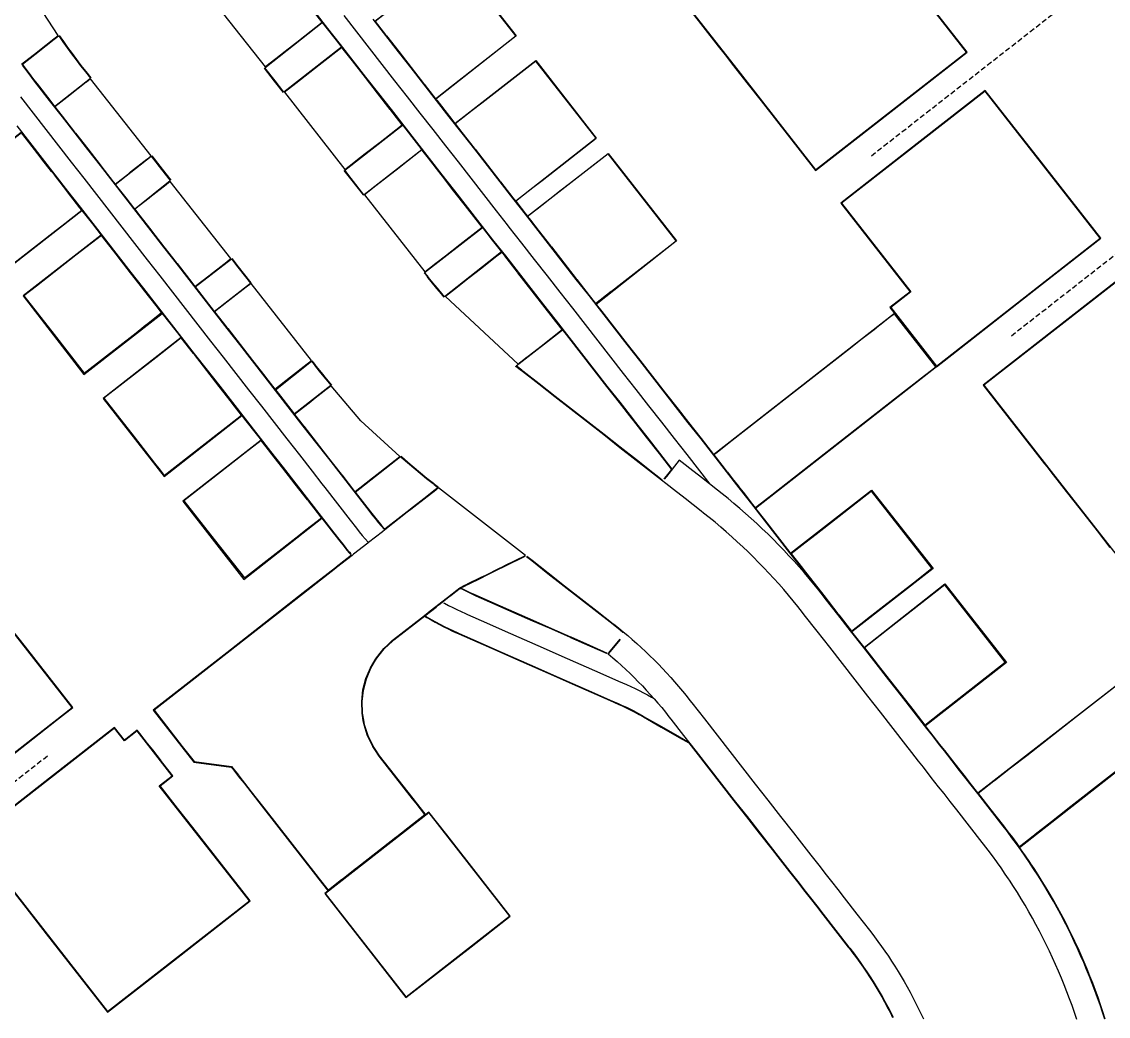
# Model space of a CAD drawing. Header units: metres. Extents: x 337936 to 338461, y 373266 to 374024.
# Drawn here: x 338023.1 to 338075.7, y 373709.6 to 373757.8 of the extents above; entities that cross this region are included whole.
import ezdxf

# ---------------------------------------------------------------- set-up
doc = ezdxf.new("R2010")
doc.units = ezdxf.units.M
doc.linetypes.add('DASHED2', pattern=[0.375, 0.25, -0.125])
for name, color, linetype in [('3D_LINES', 4, 'Continuous'), ('PLOTS EXTERNAL LEVEL', 3, 'Continuous'), ('PLOTS FFL', 1, 'Continuous')]:
    doc.layers.add(name, color=color, linetype=linetype)
doc.layers.add('GARAGES FFL', color=150, linetype='Continuous', lineweight=0)

msp = doc.modelspace()

# ---------------------------------------------------------------- linework, layer by layer
at = {"layer": '3D_LINES', "linetype": 'DASHED2'}
for points in [[(338064.245, 373751.262, 34.05), (338077.834, 373761.879, 33.85)], [(338071.031, 373742.538, 34.2), (338084.639, 373753.17, 33.9)], [(338024.304, 373722.156, 33.908), (338010.831, 373711.629, 33.683), (338010.831, 373711.629, 33.683)]]:
    msp.add_polyline3d(points, dxfattribs=at)
at = {"layer": '3D_LINES', "linetype": 'Continuous'}
for points in [[(338034.696, 373761.469, 33.697), (338034.431, 373761.262, 33.691), (338034.388, 373761.228, 33.69), (338033.594, 373760.608, 33.674), (338032.461, 373759.722, 33.678), (338032.116, 373759.453, 33.683), (338031.915, 373759.296, 33.686), (338034.858, 373755.567, 33.681), (338035.036, 373755.707, 33.682), (338035.377, 373755.973, 33.683), (338035.833, 373756.329, 33.681), (338036.534, 373756.877, 33.679), (338036.561, 373756.898, 33.679), (338037.621, 373757.726, 33.66), (338037.253, 373758.197, 33.662), (338036.621, 373759.005, 33.668), (338036.027, 373759.766, 33.675), (338035.464, 373760.487, 33.683), (338035.387, 373760.586, 33.684), (338035.357, 373760.623, 33.685), (338034.777, 373761.365, 33.695), (338034.696, 373761.469, 33.697)], [(338044.091, 373760.814, 33.847), (338043.412, 373760.283, 33.817), (338043.32, 373760.212, 33.818), (338042.535, 373759.598, 33.785), (338041.474, 373758.77, 33.75), (338040.954, 373758.363, 33.734), (338040.932, 373758.346, 33.733), (338040.19, 373757.767, 33.707), (338040.695, 373757.121, 33.706), (338040.732, 373757.073, 33.706), (338041.332, 373756.305, 33.708), (338041.933, 373755.537, 33.711), (338042.533, 373754.768, 33.715), (338042.57, 373754.721, 33.715), (338043.115, 373754.024, 33.721), (338043.891, 373754.63, 33.741), (338044.399, 373755.027, 33.754), (338047.015, 373757.071, 33.842), (338044.713, 373760.018, 33.838), (338044.676, 373760.066, 33.838), (338044.208, 373760.664, 33.863), (338044.091, 373760.814, 33.847)], [(338038.575, 373756.505, 33.656), (338037.473, 373755.643, 33.664), (338036.339, 373754.758, 33.673), (338035.992, 373754.487, 33.675), (338035.796, 373754.333, 33.676), (338038.723, 373750.592, 33.683), (338038.932, 373750.755, 33.679), (338039.256, 373751.008, 33.673), (338039.712, 373751.365, 33.669), (338040.426, 373751.923, 33.664), (338041.499, 373752.761, 33.671), (338040.95, 373753.464, 33.665), (338040.923, 373753.5, 33.665), (338040.3, 373754.297, 33.66), (338039.715, 373755.045, 33.657), (338039.084, 373755.853, 33.656), (338038.575, 373756.505, 33.656)], [(338050.894, 373752.107, 33.956), (338047.97, 373755.85, 33.952), (338045.361, 373753.812, 33.824), (338044.833, 373753.399, 33.788), (338044.81, 373753.381, 33.787), (338044.069, 373752.802, 33.736), (338044.394, 373752.386, 33.741), (338044.994, 373751.618, 33.752), (338045.031, 373751.571, 33.752), (338045.631, 373750.803, 33.766), (338046.232, 373750.034, 33.78), (338046.268, 373749.987, 33.781), (338046.869, 373749.219, 33.797), (338046.993, 373749.059, 33.801), (338047.684, 373749.599, 33.816), (338047.77, 373749.665, 33.818), (338048.277, 373750.062, 33.828), (338050.894, 373752.107, 33.956)], [(338026.399, 373754.986, 33.692), (338026.196, 373754.828, 33.692), (338026.184, 373754.818, 33.692), (338025.404, 373754.209, 33.703), (338025.385, 373754.194, 33.703), (338024.664, 373753.631, 33.716), (338025.021, 373753.173, 33.716), (338025.62, 373752.404, 33.715), (338025.658, 373752.355, 33.715), (338026.256, 373751.587, 33.715), (338026.855, 373750.819, 33.716), (338026.893, 373750.77, 33.716), (338027.492, 373750.002, 33.718), (338027.584, 373749.884, 33.718), (338028.228, 373750.388, 33.705), (338028.336, 373750.472, 33.703), (338029.125, 373751.088, 33.692), (338029.14, 373751.1, 33.692), (338029.333, 373751.251, 33.688)], [(338023.048, 373752.368, 33.768), (338022.284, 373751.772, 33.812), (338021.812, 373751.402, 33.839), (338019.288, 373749.431, 33.99), (338020.75, 373747.559, 33.993), (338022.213, 373745.688, 33.99), (338022.822, 373746.164, 33.954), (338024.723, 373747.65, 33.839), (338025.209, 373748.029, 33.812), (338025.302, 373748.102, 33.807), (338025.968, 373748.622, 33.77), (338025.875, 373748.741, 33.769), (338025.276, 373749.511, 33.768), (338025.239, 373749.558, 33.768), (338024.64, 373750.327, 33.767), (338024.508, 373750.495, 33.767), (338024.04, 373751.096, 33.767), (338024.004, 373751.143, 33.767), (338023.404, 373751.912, 33.767), (338023.048, 373752.368, 33.768)], [(338042.454, 373751.54, 33.685), (338041.368, 373750.692, 33.713), (338041.351, 373750.679, 33.713), (338040.218, 373749.793, 33.717), (338039.672, 373749.367, 33.71), (338042.601, 373745.627, 33.734), (338043.134, 373746.044, 33.722), (338043.591, 373746.4, 33.72), (338044.297, 373746.953, 33.718), (338045.378, 373747.797, 33.75), (338045.258, 373747.95, 33.746), (338044.679, 373748.692, 33.731), (338044.62, 373748.767, 33.73), (338044.573, 373748.828, 33.728), (338044.01, 373749.548, 33.715), (338043.446, 373750.269, 33.702), (338043.386, 373750.347, 33.701), (338042.767, 373751.14, 33.69), (338042.454, 373751.54, 33.685)], [(338051.833, 373750.905, 33.967), (338051.615, 373751.184, 33.976), (338051.479, 373751.358, 33.976), (338049.61, 373749.898, 33.899), (338049.206, 373749.583, 33.884), (338048.823, 373749.283, 33.868), (338048.418, 373748.967, 33.853), (338048.035, 373748.668, 33.837), (338047.636, 373748.356, 33.822), (338047.578, 373748.311, 33.819), (338047.713, 373748.138, 33.824), (338047.929, 373747.862, 33.83), (338048.092, 373747.653, 33.836), (338048.693, 373746.884, 33.854), (338048.73, 373746.837, 33.855), (338049.93, 373745.3, 33.893), (338049.967, 373745.253, 33.893), (338050.567, 373744.485, 33.912), (338050.872, 373744.095, 33.922), (338051.635, 373744.691, 33.914), (338051.648, 373744.701, 33.914), (338052.156, 373745.098, 33.909), (338054.773, 373747.142, 33.972), (338051.833, 373750.905, 33.967)], [(338030.255, 373750.004, 33.693), (338030.078, 373749.866, 33.697), (338030.063, 373749.854, 33.697), (338029.276, 373749.24, 33.714), (338029.231, 373749.204, 33.714), (338028.537, 373748.662, 33.722), (338028.714, 373748.434, 33.723), (338029.313, 373747.666, 33.727), (338029.351, 373747.617, 33.727), (338029.95, 373746.849, 33.731), (338030.548, 373746.081, 33.736), (338030.586, 373746.032, 33.736), (338031.185, 373745.263, 33.742), (338031.457, 373744.915, 33.745), (338032.198, 373745.494, 33.714), (338032.211, 373745.505, 33.713), (338033, 373746.121, 33.697), (338033.014, 373746.132, 33.697), (338033.2, 373746.277, 33.696)], [(338026.921, 373747.4, 33.774), (338025.686, 373746.435, 33.852), (338023.771, 373744.938, 33.964), (338023.167, 373744.466, 33.999), (338024.629, 373742.595, 34.001), (338026.091, 373740.723, 33.999), (338028.598, 373742.682, 33.853), (338029.078, 373743.057, 33.831), (338029.106, 373743.079, 33.83), (338029.841, 373743.653, 33.797), (338029.568, 373744.003, 33.794), (338028.969, 373744.772, 33.788), (338028.932, 373744.82, 33.788), (338028.333, 373745.589, 33.783), (338027.733, 373746.358, 33.778), (338027.697, 373746.405, 33.778), (338027.097, 373747.174, 33.775), (338026.921, 373747.4, 33.774)], [(338046.332, 373746.576, 33.781), (338046.088, 373746.385, 33.789), (338045.297, 373745.767, 33.817), (338044.743, 373745.334, 33.814), (338044.03, 373744.777, 33.81), (338043.591, 373744.434, 33.792), (338047.119, 373741.163, 33.827), (338047.208, 373741.232, 33.824), (338047.232, 373741.25, 33.823), (338047.497, 373741.457, 33.813), (338047.668, 373741.591, 33.814), (338048.237, 373742.036, 33.818), (338049.257, 373742.833, 33.871), (338048.95, 373743.225, 33.861), (338048.315, 373744.038, 33.842), (338047.113, 373745.576, 33.804), (338047.082, 373745.616, 33.804), (338046.469, 373746.401, 33.785), (338046.332, 373746.576, 33.781)], [(338034.173, 373745.071, 33.728), (338033.941, 373744.889, 33.739), (338033.147, 373744.269, 33.757), (338032.41, 373743.693, 33.757), (338033.006, 373742.927, 33.765), (338033.044, 373742.879, 33.765), (338033.643, 373742.11, 33.774), (338034.242, 373741.342, 33.783), (338034.841, 373740.574, 33.793), (338034.879, 373740.525, 33.793), (338035.33, 373739.946, 33.801), (338036.086, 373740.537, 33.757), (338036.89, 373741.166, 33.739), (338037.106, 373741.334, 33.734)], [(338067.358, 373741.033, 34.199), (338066.964, 373741.537, 34.199), (338066.848, 373741.684, 34.2), (338065.505, 373743.403, 34.2), (338065.357, 373743.594, 34.196), (338065.124, 373743.412, 34.186), (338064.795, 373743.154, 34.186), (338064.648, 373743.04, 34.183), (338064.588, 373742.993, 34.182), (338064.377, 373742.828, 34.181), (338063.8, 373742.378, 34.167), (338063.224, 373741.927, 34.156), (338059.86, 373739.299, 34.086), (338057.496, 373737.452, 34.037), (338056.705, 373736.834, 34.02), (338056.605, 373736.756, 34.078), (338057.107, 373736.115, 34.017), (338057.253, 373735.928, 34.017), (338057.263, 373735.915, 34.09), (338057.497, 373735.615, 34.017), (338057.497, 373735.615, 34.095), (338057.78, 373735.253, 34.102), (338057.851, 373735.162, 34.116), (338058.019, 373734.947, 34.016), (338058.477, 373734.361, 34.113), (338058.606, 373734.195, 34.116), (338058.698, 373734.267, 34.027), (338059.416, 373734.828, 34.042), (338059.497, 373734.891, 34.033), (338063.437, 373737.97, 34.116), (338065.511, 373739.59, 34.159), (338065.801, 373739.817, 34.164), (338066.589, 373740.432, 34.178), (338066.613, 373740.451, 34.178), (338067.358, 373741.033, 34.199)], [(338030.794, 373742.431, 33.808), (338029.561, 373741.467, 33.855), (338027.046, 373739.502, 33.914), (338028.508, 373737.63, 33.917), (338029.498, 373736.363, 33.915), (338029.772, 373736.012, 33.914), (338029.97, 373735.759, 33.914), (338032.473, 373737.715, 33.855), (338032.964, 373738.098, 33.854), (338033.714, 373738.684, 33.852), (338033.261, 373739.265, 33.844), (338033.225, 373739.312, 33.844), (338032.625, 373740.081, 33.834), (338032.026, 373740.85, 33.824), (338031.427, 373741.619, 33.816), (338031.39, 373741.666, 33.816), (338030.794, 373742.431, 33.808)], [(338038.054, 373740.108, 33.801), (338037.797, 373739.907, 33.816), (338037.197, 373739.438, 33.829), (338037.067, 373739.337, 33.831), (338036.283, 373738.724, 33.821), (338036.7, 373738.188, 33.829), (338036.732, 373738.147, 33.829), (338037.334, 373737.375, 33.842), (338037.936, 373736.602, 33.856), (338038.538, 373735.83, 33.87), (338038.569, 373735.791, 33.87), (338039.191, 373734.992, 33.885), (338039.214, 373734.986, 33.885), (338039.751, 373735.406, 33.849), (338039.996, 373735.598, 33.832), (338040.121, 373735.695, 33.829), (338040.927, 373736.325, 33.812), (338041.389, 373736.686, 33.814), (338039.5, 373738.416, 33.668)], [(338034.667, 373737.462, 33.871), (338033.891, 373736.855, 33.897), (338033.436, 373736.5, 33.912), (338030.924, 373734.537, 33.936), (338032.386, 373732.666, 33.938), (338033.849, 373730.794, 33.936), (338036.348, 373732.747, 33.912), (338036.829, 373733.123, 33.921), (338037.587, 373733.715, 33.937), (338037.554, 373733.758, 33.936), (338036.955, 373734.527, 33.921), (338036.918, 373734.574, 33.921), (338036.319, 373735.343, 33.907), (338035.719, 373736.112, 33.893), (338035.12, 373736.881, 33.88), (338035.083, 373736.928, 33.88), (338034.667, 373737.462, 33.871)], [(338041.08, 373727.807, 34.024), (338042.574, 373728.974, 34.035), (338042.856, 373729.195, 34.029), (338043.124, 373729.404, 34.023), (338043.275, 373729.522, 34.019), (338043.427, 373729.641, 34.016), (338043.688, 373729.844, 34.01), (338043.916, 373730.023, 34.005), (338044.091, 373730.159, 34.002), (338044.297, 373730.32, 33.997), (338044.536, 373730.438, 33.987), (338044.651, 373730.495, 33.982), (338044.665, 373730.502, 33.982), (338045.325, 373730.827, 33.954), (338045.547, 373730.937, 33.947), (338046.186, 373731.252, 33.947), (338046.367, 373731.341, 33.942), (338046.469, 373731.391, 33.942), (338047.477, 373731.889, 33.955), (338043.261, 373735.158, 33.904), (338043.05, 373734.993, 33.915), (338042.709, 373734.727, 33.932), (338041.921, 373734.111, 33.943), (338041.749, 373733.977, 33.945), (338040.664, 373733.129, 33.923), (338040.548, 373733.038, 33.927), (338039.868, 373732.507, 33.947), (338039.828, 373732.476, 33.949), (338039.145, 373731.942, 33.969), (338039.079, 373731.89, 33.971), (338038.321, 373731.298, 33.989), (338038.284, 373731.269, 33.99), (338036.72, 373730.048, 34.026), (338033.014, 373727.153, 34.062), (338029.472, 373724.385, 34.097), (338030.842, 373722.632, 34.099), (338031.42, 373721.891, 34.098), (338033.229, 373721.654, 34.087), (338033.292, 373721.573, 34.068), (338033.558, 373721.233, 34.086), (338033.575, 373721.211, 34.086), (338033.853, 373720.856, 34.07), (338034.181, 373720.436, 34.084), (338034.791, 373719.655, 34.081), (338037.316, 373716.423, 34.114), (338037.483, 373716.209, 34.116), (338037.908, 373715.665, 34.119), (338038.498, 373716.126, 34.121), (338038.657, 373716.25, 34.125), (338039.289, 373716.744, 34.125), (338039.331, 373716.777, 34.125), (338041.19, 373718.229, 34.125), (338041.237, 373718.266, 34.125), (338042.002, 373718.864, 34.124), (338042.597, 373719.328, 34.125), (338042.172, 373719.872, 34.122), (338042.005, 373720.086, 34.12), (338040.387, 373722.157, 34.099), (338040.171, 373722.478, 34.096), (338040.07, 373722.628, 34.094), (338039.822, 373723.138, 34.088), (338039.649, 373723.678, 34.08), (338039.612, 373723.891, 34.077), (338039.553, 373724.237, 34.07), (338039.537, 373724.804, 34.059), (338039.6, 373725.367, 34.049), (338039.743, 373725.916, 34.039), (338039.961, 373726.44, 34.03), (338040.189, 373726.825, 34.024), (338040.25, 373726.928, 34.022), (338040.605, 373727.37, 34.022), (338040.822, 373727.574, 34.023), (338041.018, 373727.758, 34.024), (338041.08, 373727.807, 34.024)], [(338067.179, 373731.263, 34.297), (338065.717, 373733.134, 34.3), (338064.255, 373735.006, 34.297), (338061.558, 373732.899, 34.233), (338061.021, 373732.48, 34.208), (338060.354, 373731.958, 34.177), (338060.896, 373731.265, 34.187), (338060.935, 373731.215, 34.187), (338061.933, 373729.937, 34.21), (338062.62, 373729.058, 34.229), (338062.657, 373729.011, 34.229), (338063.278, 373728.215, 34.247), (338063.727, 373728.565, 34.243), (338064.055, 373728.822, 34.24), (338064.562, 373729.218, 34.235), (338066.43, 373730.678, 34.279), (338067.179, 373731.263, 34.297)], [(338067.809, 373730.457, 34.359), (338067.06, 373729.872, 34.36), (338065.2, 373728.419, 34.363), (338064.664, 373728, 34.324), (338063.908, 373727.41, 34.266), (338064.473, 373726.686, 34.282), (338064.51, 373726.639, 34.281), (338066.311, 373724.334, 34.332), (338066.348, 373724.287, 34.331), (338066.832, 373723.666, 34.345), (338067.608, 373724.273, 34.284), (338068.116, 373724.669, 34.244), (338070.733, 373726.714, 34.241), (338067.809, 373730.457, 34.359)]]:
    msp.add_polyline3d(points, close=True, dxfattribs=at)
for points in [[(338023.052, 373755.701, 33.723), (338023.818, 373756.3, 33.727), (338023.842, 373756.318, 33.727), (338024.615, 373756.922, 33.725), (338024.821, 373757.083, 33.722), (338023.856, 373758.567, 33.599), (338022.532, 373760.942, 33.728)], [(338040.173, 373757.789, 33.706), (338044.091, 373760.817, 33.847), (338047.028, 373757.068, 33.842), (338043.134, 373753.999, 33.721)], [(338034.84, 373755.522, 33.678), (338037.627, 373757.718, 33.66)], [(338023.09, 373755.699, 33.723), (338023.833, 373756.28, 33.727), (338023.857, 373756.299, 33.727), (338024.63, 373756.903, 33.725), (338024.696, 373756.954, 33.724), (338024.842, 373757.068, 33.722)], [(338038.564, 373756.518, 33.656), (338035.765, 373754.338, 33.678)], [(338044.057, 373752.818, 33.734), (338047.97, 373755.868, 33.952), (338050.904, 373752.104, 33.956), (338047, 373749.05, 33.801)], [(338024.651, 373753.646, 33.717), (338026.386, 373755.014, 33.694)], [(338038.714, 373750.563, 33.693), (338041.511, 373752.746, 33.671)], [(338023.033, 373752.388, 33.767), (338019.231, 373749.431, 33.99), (338022.213, 373745.658, 33.99), (338025.979, 373748.608, 33.768)], [(338027.595, 373749.87, 33.718), (338029.34, 373751.234, 33.678)], [(338042.448, 373751.547, 33.684), (338039.651, 373749.364, 33.703)], [(338042.445, 373751.551, 33.684), (338042.445, 373751.551, 33.684)], [(338047.566, 373748.326, 33.818), (338051.482, 373751.368, 33.976), (338054.8, 373747.135, 33.972), (338050.902, 373744.056, 33.923)], [(338028.529, 373748.672, 33.722), (338030.259, 373750.057, 33.678)], [(338026.91, 373747.414, 33.772), (338023.132, 373744.466, 33.999), (338026.074, 373740.659, 33.999), (338029.868, 373743.618, 33.796)], [(338042.587, 373745.606, 33.747), (338045.386, 373747.787, 33.751)], [(338046.317, 373746.595, 33.78), (338043.553, 373744.422, 33.769)], [(338031.462, 373744.909, 33.746), (338033.227, 373746.259, 33.693)], [(338032.393, 373743.714, 33.757), (338034.141, 373745.088, 33.702)], [(338056.589, 373736.777, 34.09), (338065.359, 373743.631, 34.218)], [(338047.022, 373741.076, 33.856), (338049.269, 373742.816, 33.872)], [(338030.785, 373742.442, 33.807), (338027.013, 373739.493, 33.914), (338029.958, 373735.714, 33.914), (338033.73, 373738.664, 33.853)], [(338035.356, 373739.912, 33.803), (338037.098, 373741.304, 33.747)], [(338067.393, 373741.028, 34.191), (338058.63, 373734.164, 34.135)], [(338067.39, 373741.032, 34.196), (338067.39, 373741.032, 34.196)], [(338036.26, 373738.752, 33.82), (338038.041, 373740.137, 33.764)], [(338034.659, 373737.472, 33.87), (338030.875, 373734.524, 33.936), (338033.827, 373730.715, 33.936), (338037.608, 373733.689, 33.938)], [(338039.217, 373734.958, 33.887), (338041.417, 373736.683, 33.831)], [(338043.244, 373735.177, 33.904), (338043.035, 373735.013, 33.915), (338042.694, 373734.747, 33.932), (338041.906, 373734.131, 33.943), (338041.733, 373733.996, 33.945), (338040.661, 373733.159, 33.924)], [(338060.329, 373731.99, 34.173), (338064.255, 373735.043, 34.297), (338067.232, 373731.249, 34.297), (338063.298, 373728.19, 34.247)], [(338039.04, 373731.892, 33.972), (338038.306, 373731.318, 33.989), (338038.268, 373731.289, 33.99), (338036.705, 373730.068, 34.026), (338032.999, 373727.172, 34.062), (338029.437, 373724.389, 34.097), (338030.822, 373722.616, 34.099), (338031.407, 373721.868, 34.098), (338033.216, 373721.631, 34.087), (338033.273, 373721.558, 34.068), (338033.538, 373721.218, 34.086), (338033.556, 373721.196, 34.086), (338033.833, 373720.841, 34.07), (338034.161, 373720.421, 34.084), (338034.771, 373719.64, 34.081), (338037.297, 373716.407, 34.114), (338037.464, 373716.194, 34.116), (338037.876, 373715.666, 34.119)], [(338041.096, 373727.788, 34.024), (338042.59, 373728.955, 34.035), (338042.871, 373729.175, 34.029), (338043.139, 373729.384, 34.023), (338043.29, 373729.502, 34.019), (338043.443, 373729.621, 34.016), (338043.703, 373729.825, 34.01), (338043.931, 373730.003, 34.005), (338044.106, 373730.14, 34.002), (338044.31, 373730.299, 33.997), (338044.547, 373730.416, 33.987), (338044.662, 373730.473, 33.982), (338044.676, 373730.479, 33.982), (338045.336, 373730.805, 33.954), (338045.558, 373730.914, 33.947), (338046.197, 373731.23, 33.947), (338046.378, 373731.319, 33.942), (338046.48, 373731.369, 33.942), (338047.459, 373731.852, 33.955)], [(338063.895, 373727.426, 34.264), (338067.809, 373730.515, 34.359), (338070.791, 373726.698, 34.241), (338066.858, 373723.634, 34.347)], [(338042.608, 373719.355, 34.125), (338042.192, 373719.888, 34.122), (338042.025, 373720.101, 34.12), (338040.407, 373722.172, 34.099), (338040.192, 373722.492, 34.096), (338040.092, 373722.64, 34.094), (338039.846, 373723.147, 34.088), (338039.673, 373723.684, 34.08), (338039.637, 373723.895, 34.077), (338039.578, 373724.239, 34.07), (338039.562, 373724.803, 34.059), (338039.625, 373725.363, 34.049), (338039.766, 373725.908, 34.039), (338039.983, 373726.429, 34.03), (338040.21, 373726.812, 34.024), (338040.27, 373726.913, 34.022), (338040.623, 373727.353, 34.022), (338040.839, 373727.556, 34.023), (338041.035, 373727.739, 34.024), (338041.096, 373727.788, 34.024), (338041.096, 373727.788, 34.024)], [(338069.395, 373720.386, 34.418), (338078.054, 373727.104, 34.391), (338080.068, 373724.528, 34.312), (338071.417, 373717.753, 34.469)], [(338078.054, 373727.089, 34.391), (338074.133, 373724.027, 34.435), (338071.769, 373722.18, 34.461), (338070.989, 373721.57, 34.447), (338070.201, 373720.954, 34.433), (338070.181, 373720.939, 34.433), (338069.425, 373720.348, 34.42), (338070.039, 373719.563, 34.436), (338070.644, 373718.787, 34.452), (338070.861, 373718.497, 34.457), (338071.077, 373718.209, 34.461), (338071.293, 373717.919, 34.466), (338071.405, 373717.77, 34.468), (338072.088, 373718.304, 34.442), (338072.159, 373718.36, 34.439), (338072.18, 373718.376, 34.439), (338072.968, 373718.992, 34.409), (338073.744, 373719.598, 34.38), (338073.77, 373719.619, 34.38), (338077.71, 373722.697, 34.336)]]:
    msp.add_polyline3d(points, dxfattribs=at)
at = {"layer": '3D_LINES'}
for points in [[(338037.266, 373758.221, 33.662), (338037.881, 373757.433, 33.658), (338038.497, 373756.645, 33.656), (338039.113, 373755.857, 33.656), (338039.728, 373755.069, 33.657), (338040.344, 373754.281, 33.66), (338040.96, 373753.493, 33.665), (338041.575, 373752.705, 33.671), (338042.191, 373751.917, 33.679), (338042.807, 373751.129, 33.689), (338043.422, 373750.341, 33.701), (338044.038, 373749.553, 33.715), (338044.654, 373748.765, 33.73), (338045.269, 373747.977, 33.747), (338045.885, 373747.189, 33.765), (338046.501, 373746.401, 33.785), (338047.116, 373745.613, 33.804), (338047.732, 373744.825, 33.823), (338048.348, 373744.037, 33.843), (338048.963, 373743.249, 33.862), (338049.579, 373742.461, 33.881), (338050.195, 373741.673, 33.9), (338050.81, 373740.885, 33.92), (338051.426, 373740.097, 33.939), (338052.042, 373739.309, 33.958), (338052.657, 373738.521, 33.978), (338052.737, 373738.418, 33.98), (338053.353, 373737.63, 34.003), (338053.969, 373736.842, 34.026), (338054.576, 373736.065, 34.048), (338054.576, 373736.052, 34.049)], [(338038.669, 373758.048, 33.683), (338039.285, 373757.26, 33.681), (338039.901, 373756.472, 33.681), (338040.516, 373755.684, 33.682), (338041.132, 373754.896, 33.685), (338041.748, 373754.108, 33.69), (338042.363, 373753.32, 33.696), (338042.979, 373752.532, 33.704), (338043.595, 373751.744, 33.714), (338044.21, 373750.956, 33.726), (338044.826, 373750.168, 33.74), (338045.442, 373749.38, 33.755), (338046.057, 373748.592, 33.772), (338046.585, 373747.917, 33.788), (338046.673, 373747.804, 33.79), (338047.289, 373747.016, 33.81), (338047.904, 373746.228, 33.829), (338048.52, 373745.44, 33.848), (338049.136, 373744.652, 33.868), (338049.751, 373743.864, 33.887), (338050.367, 373743.076, 33.906), (338050.983, 373742.288, 33.925), (338051.598, 373741.5, 33.945), (338052.214, 373740.712, 33.964), (338052.83, 373739.924, 33.983), (338053.445, 373739.136, 34.003), (338054.061, 373738.348, 34.022), (338054.677, 373737.56, 34.041), (338055.292, 373736.772, 34.06), (338055.908, 373735.984, 34.08), (338056.41, 373735.341, 34.095)], [(338037.627, 373757.718, 33.66), (338037.862, 373757.417, 33.658), (338038.477, 373756.629, 33.656), (338038.564, 373756.518, 33.656)], [(338040.073, 373757.876, 33.706), (338040.689, 373757.088, 33.706), (338041.304, 373756.3, 33.707), (338041.92, 373755.512, 33.71), (338042.536, 373754.724, 33.715), (338043.151, 373753.936, 33.721), (338043.767, 373753.148, 33.729), (338044.383, 373752.36, 33.739), (338044.998, 373751.572, 33.751), (338045.614, 373750.784, 33.765), (338046.23, 373749.996, 33.78), (338046.845, 373749.208, 33.797), (338047.461, 373748.42, 33.815), (338048.077, 373747.632, 33.835), (338048.692, 373746.844, 33.854), (338049.308, 373746.056, 33.873), (338049.924, 373745.268, 33.893), (338050.539, 373744.48, 33.912), (338051.155, 373743.692, 33.931), (338051.771, 373742.904, 33.95), (338052.386, 373742.116, 33.97), (338053.002, 373741.328, 33.989), (338053.618, 373740.54, 34.008), (338054.233, 373739.752, 34.028), (338054.849, 373738.964, 34.047), (338055.351, 373738.321, 34.063), (338055.967, 373737.533, 34.076), (338056.583, 373736.745, 34.09), (338057.198, 373735.957, 34.104), (338057.814, 373735.169, 34.118), (338058.43, 373734.381, 34.131), (338059.045, 373733.593, 34.145), (338059.661, 373732.805, 34.159), (338060.277, 373732.017, 34.173), (338060.892, 373731.229, 34.186), (338061.508, 373730.441, 34.2), (338061.917, 373729.918, 34.209)], [(338024.851, 373757.07, 33.71), (338025.056, 373756.775, 33.707), (338025.264, 373756.483, 33.705), (338025.476, 373756.193, 33.703), (338025.692, 373755.906, 33.7), (338025.91, 373755.624, 33.698), (338026.146, 373755.322, 33.696), (338026.386, 373755.014, 33.694)], [(338024.876, 373757.079, 33.71), (338025.077, 373756.79, 33.707), (338025.285, 373756.498, 33.705), (338025.496, 373756.208, 33.703), (338025.712, 373755.922, 33.7), (338025.93, 373755.639, 33.698), (338026.166, 373755.337, 33.696), (338026.404, 373755.032, 33.694)], [(338023.085, 373755.655, 33.723), (338023.19, 373755.508, 33.722), (338023.399, 373755.224, 33.721), (338023.611, 373754.943, 33.72), (338023.781, 373754.722, 33.719), (338024.396, 373753.933, 33.717), (338025.011, 373753.145, 33.716), (338025.625, 373752.356, 33.715), (338026.24, 373751.567, 33.716), (338026.855, 373750.779, 33.716), (338027.47, 373749.99, 33.718), (338028.084, 373749.201, 33.72), (338028.699, 373748.412, 33.723), (338029.314, 373747.624, 33.727), (338029.929, 373746.835, 33.732), (338030.543, 373746.046, 33.737), (338031.158, 373745.258, 33.743), (338031.773, 373744.469, 33.749), (338032.388, 373743.68, 33.757), (338033.002, 373742.891, 33.765), (338033.617, 373742.103, 33.774), (338034.232, 373741.314, 33.784), (338034.847, 373740.525, 33.794), (338035.461, 373739.737, 33.805), (338036.076, 373738.948, 33.817), (338036.691, 373738.159, 33.829), (338037.306, 373737.37, 33.843), (338037.921, 373736.582, 33.857), (338038.535, 373735.793, 33.871), (338039.15, 373735.004, 33.886), (338039.765, 373734.216, 33.901), (338040.068, 373733.827, 33.909), (338040.203, 373733.657, 33.912), (338040.34, 373733.49, 33.916), (338040.481, 373733.324, 33.919), (338040.624, 373733.161, 33.923)], [(338023.097, 373755.681, 33.723), (338023.211, 373755.523, 33.722), (338023.419, 373755.239, 33.721), (338023.631, 373754.958, 33.72), (338023.801, 373754.737, 33.719), (338024.416, 373753.949, 33.717), (338024.651, 373753.646, 33.717)], [(338035.748, 373754.319, 33.678), (338035.316, 373754.872, 33.678), (338034.82, 373755.506, 33.678)], [(338035.765, 373754.338, 33.678), (338035.336, 373754.887, 33.678), (338034.84, 373755.522, 33.678)], [(338022.992, 373754.107, 33.744), (338023.607, 373753.319, 33.742), (338024.222, 373752.53, 33.741), (338024.837, 373751.741, 33.74), (338025.451, 373750.953, 33.741), (338026.066, 373750.164, 33.741), (338026.681, 373749.375, 33.743), (338027.296, 373748.586, 33.745), (338027.91, 373747.798, 33.748), (338028.525, 373747.009, 33.752), (338029.14, 373746.22, 33.757), (338029.755, 373745.432, 33.762), (338030.369, 373744.643, 33.768), (338030.984, 373743.854, 33.774), (338031.599, 373743.065, 33.782), (338032.214, 373742.277, 33.79), (338032.829, 373741.488, 33.799), (338033.443, 373740.699, 33.809), (338034.058, 373739.911, 33.819), (338034.673, 373739.122, 33.83), (338035.288, 373738.333, 33.842), (338035.902, 373737.544, 33.854), (338036.517, 373736.756, 33.868), (338037.132, 373735.967, 33.882), (338037.612, 373735.35, 33.893), (338037.747, 373735.178, 33.896), (338038.361, 373734.39, 33.911), (338038.976, 373733.601, 33.926), (338039.28, 373733.211, 33.934), (338039.42, 373733.034, 33.937), (338039.564, 373732.86, 33.94), (338039.71, 373732.687, 33.944), (338039.847, 373732.531, 33.947)], [(338043.134, 373753.999, 33.721), (338043.171, 373753.951, 33.721), (338043.787, 373753.163, 33.729), (338044.057, 373752.818, 33.734)], [(338022.818, 373752.704, 33.767), (338023.433, 373751.915, 33.766), (338024.048, 373751.126, 33.765), (338024.663, 373750.338, 33.766), (338025.277, 373749.549, 33.766), (338025.892, 373748.76, 33.768), (338026.507, 373747.972, 33.77), (338027.122, 373747.183, 33.773), (338027.736, 373746.394, 33.777), (338028.351, 373745.606, 33.782), (338028.966, 373744.817, 33.787), (338029.581, 373744.028, 33.793), (338030.196, 373743.239, 33.799), (338030.81, 373742.451, 33.807), (338031.425, 373741.662, 33.815), (338032.04, 373740.873, 33.824), (338032.655, 373740.085, 33.834), (338033.269, 373739.296, 33.844), (338033.884, 373738.507, 33.855), (338034.499, 373737.718, 33.867), (338035.114, 373736.93, 33.879), (338035.728, 373736.141, 33.893), (338036.343, 373735.352, 33.907), (338036.958, 373734.564, 33.921), (338037.573, 373733.775, 33.936), (338038.187, 373732.986, 33.951), (338038.492, 373732.596, 33.959), (338038.638, 373732.412, 33.962), (338038.787, 373732.23, 33.965), (338038.938, 373732.051, 33.968), (338039.016, 373731.962, 33.97)], [(338041.511, 373752.746, 33.671), (338041.556, 373752.689, 33.671), (338042.171, 373751.901, 33.679), (338042.448, 373751.547, 33.684)], [(338029.34, 373751.234, 33.678), (338029.84, 373750.594, 33.678), (338030.259, 373750.057, 33.678)], [(338029.36, 373751.249, 33.678), (338029.86, 373750.609, 33.678), (338030.281, 373750.07, 33.678)], [(338039.633, 373749.346, 33.703), (338039.625, 373749.356, 33.702), (338039.01, 373750.144, 33.696), (338038.694, 373750.548, 33.693)], [(338039.651, 373749.364, 33.703), (338039.645, 373749.371, 33.702), (338039.029, 373750.159, 33.696), (338038.714, 373750.563, 33.693)], [(338027.595, 373749.87, 33.718), (338028.104, 373749.217, 33.72), (338028.529, 373748.672, 33.722)], [(338047, 373749.05, 33.801), (338047.481, 373748.435, 33.815), (338047.566, 373748.326, 33.818)], [(338025.979, 373748.608, 33.768), (338026.487, 373747.956, 33.77), (338026.91, 373747.414, 33.772)], [(338045.386, 373747.787, 33.751), (338045.865, 373747.173, 33.765), (338046.317, 373746.595, 33.78)], [(338033.227, 373746.259, 33.693), (338033.534, 373745.866, 33.696), (338034.141, 373745.088, 33.702)], [(338033.246, 373746.274, 33.693), (338033.554, 373745.881, 33.696), (338034.163, 373745.101, 33.702)], [(338043.535, 373744.405, 33.769), (338043.401, 373744.56, 33.766), (338043.185, 373744.818, 33.761), (338042.972, 373745.078, 33.756), (338042.762, 373745.342, 33.751), (338042.703, 373745.416, 33.75), (338042.567, 373745.59, 33.747)], [(338043.553, 373744.422, 33.769), (338043.42, 373744.576, 33.766), (338043.204, 373744.834, 33.761), (338042.992, 373745.094, 33.756), (338042.781, 373745.358, 33.751), (338042.723, 373745.432, 33.75), (338042.587, 373745.606, 33.747)], [(338031.462, 373744.909, 33.746), (338031.793, 373744.484, 33.749), (338032.393, 373743.714, 33.757)], [(338050.902, 373744.056, 33.923), (338051.175, 373743.707, 33.931), (338051.79, 373742.919, 33.95), (338052.406, 373742.131, 33.97), (338053.022, 373741.343, 33.989), (338053.637, 373740.555, 34.008), (338054.253, 373739.767, 34.028), (338054.869, 373738.979, 34.047), (338055.371, 373738.336, 34.063), (338055.987, 373737.548, 34.076), (338056.589, 373736.777, 34.09)], [(338029.868, 373743.618, 33.796), (338030.176, 373743.224, 33.799), (338030.785, 373742.442, 33.807)], [(338049.269, 373742.816, 33.872), (338049.559, 373742.445, 33.881), (338050.175, 373741.657, 33.9), (338050.791, 373740.869, 33.92), (338051.406, 373740.081, 33.939), (338052.022, 373739.293, 33.958), (338052.638, 373738.505, 33.978), (338052.718, 373738.403, 33.98), (338053.333, 373737.615, 34.003), (338053.949, 373736.827, 34.026), (338054.551, 373736.056, 34.048), (338054.551, 373736.052, 34.049)], [(338037.098, 373741.304, 33.747), (338037.228, 373741.137, 33.75), (338037.297, 373741.049, 33.751), (338037.547, 373740.735, 33.756), (338037.803, 373740.422, 33.76), (338038.041, 373740.137, 33.764)], [(338037.118, 373741.319, 33.747), (338037.248, 373741.153, 33.75), (338037.317, 373741.065, 33.751), (338037.567, 373740.751, 33.756), (338037.822, 373740.438, 33.76), (338038.066, 373740.146, 33.765)], [(338074.206, 373709.388, 34.501), (338074.091, 373709.727, 34.499), (338073.972, 373710.066, 34.496), (338073.849, 373710.403, 34.494), (338073.721, 373710.738, 34.491), (338073.59, 373711.072, 34.488), (338073.454, 373711.403, 34.486), (338073.314, 373711.734, 34.483), (338073.17, 373712.062, 34.48), (338073.021, 373712.389, 34.477), (338072.869, 373712.713, 34.473), (338072.712, 373713.036, 34.47), (338072.552, 373713.357, 34.467), (338072.387, 373713.676, 34.463), (338072.219, 373713.992, 34.46), (338072.046, 373714.307, 34.456), (338071.869, 373714.619, 34.452), (338071.689, 373714.929, 34.448), (338071.505, 373715.236, 34.444), (338071.317, 373715.542, 34.44), (338071.125, 373715.845, 34.436), (338070.93, 373716.144, 34.432), (338070.882, 373716.215, 34.431), (338070.729, 373716.444, 34.398), (338070.526, 373716.738, 34.355), (338070.352, 373716.985, 34.319), (338070.318, 373717.033, 34.318), (338070.108, 373717.322, 34.314), (338069.894, 373717.609, 34.309), (338069.677, 373717.893, 34.304), (338069.61, 373717.978, 34.302), (338068.994, 373718.767, 34.286), (338068.378, 373719.555, 34.269), (338068.065, 373719.956, 34.26), (338067.763, 373720.343, 34.252), (338067.502, 373720.677, 34.244), (338067.147, 373721.131, 34.234), (338066.763, 373721.622, 34.224), (338066.531, 373721.919, 34.217), (338066.201, 373722.343, 34.208), (338065.916, 373722.707, 34.2), (338065.3, 373723.495, 34.183), (338064.685, 373724.283, 34.165), (338064.069, 373725.071, 34.148), (338063.453, 373725.859, 34.131), (338062.838, 373726.647, 34.114), (338062.222, 373727.435, 34.096), (338061.606, 373728.223, 34.079), (338060.991, 373729.011, 34.062), (338060.9, 373729.127, 34.059), (338060.679, 373729.406, 34.054), (338060.453, 373729.685, 34.048), (338060.223, 373729.96, 34.043), (338059.99, 373730.233, 34.037), (338059.754, 373730.502, 34.032), (338059.514, 373730.769, 34.027), (338059.271, 373731.033, 34.021), (338059.024, 373731.293, 34.016), (338058.774, 373731.551, 34.01), (338058.521, 373731.805, 34.005), (338058.265, 373732.056, 33.999), (338058.006, 373732.304, 33.994), (338057.743, 373732.548, 33.988), (338057.478, 373732.789, 33.983), (338057.209, 373733.027, 33.978), (338056.938, 373733.262, 33.972), (338056.664, 373733.493, 33.967), (338056.386, 373733.72, 33.961), (338056.107, 373733.943, 33.956), (338055.997, 373734.03, 33.954), (338055.208, 373734.646, 33.936), (338054.647, 373735.084, 33.924), (338054.42, 373735.262, 33.951), (338053.927, 373735.647, 34.008), (338053.632, 373735.877, 34.002), (338052.844, 373736.493, 33.985), (338052.056, 373737.109, 33.967), (338051.268, 373737.724, 33.95), (338050.48, 373738.34, 33.933), (338049.692, 373738.956, 33.915), (338048.904, 373739.571, 33.898), (338048.116, 373740.187, 33.881), (338047.328, 373740.803, 33.864), (338047.279, 373740.841, 33.863), (338047.014, 373741.051, 33.856), (338047.006, 373741.057, 33.856)], [(338054.108, 373735.537, 33.989), (338053.942, 373735.667, 34.008), (338053.648, 373735.897, 34.002), (338052.86, 373736.513, 33.985), (338052.072, 373737.128, 33.967), (338051.284, 373737.744, 33.95), (338050.496, 373738.36, 33.933), (338049.707, 373738.975, 33.915), (338048.919, 373739.591, 33.898), (338048.131, 373740.207, 33.881), (338047.343, 373740.822, 33.864), (338047.295, 373740.86, 33.863), (338047.03, 373741.07, 33.856), (338047.022, 373741.076, 33.856)], [(338035.356, 373739.912, 33.803), (338035.481, 373739.752, 33.805), (338036.096, 373738.963, 33.817), (338036.26, 373738.752, 33.82)], [(338033.73, 373738.664, 33.853), (338033.864, 373738.492, 33.855), (338034.479, 373737.703, 33.867), (338034.659, 373737.472, 33.87)], [(338041.417, 373736.683, 33.831), (338041.448, 373736.656, 33.831), (338041.752, 373736.39, 33.838), (338042.059, 373736.129, 33.844), (338042.369, 373735.871, 33.85), (338042.683, 373735.616, 33.856), (338042.998, 373735.367, 33.863), (338043.05, 373735.327, 33.864), (338043.216, 373735.196, 33.867)], [(338041.433, 373736.702, 33.831), (338041.464, 373736.674, 33.831), (338041.768, 373736.409, 33.838), (338042.075, 373736.148, 33.844), (338042.385, 373735.89, 33.85), (338042.698, 373735.636, 33.856), (338043.013, 373735.387, 33.863), (338043.065, 373735.346, 33.864), (338043.239, 373735.21, 33.867)], [(338075.553, 373709.406, 34.553), (338075.44, 373709.756, 34.551), (338075.323, 373710.104, 34.549), (338075.202, 373710.452, 34.547), (338075.076, 373710.797, 34.544), (338074.946, 373711.141, 34.542), (338074.812, 373711.484, 34.539), (338074.674, 373711.824, 34.536), (338074.531, 373712.163, 34.533), (338074.384, 373712.5, 34.531), (338074.233, 373712.836, 34.528), (338074.078, 373713.169, 34.524), (338073.919, 373713.501, 34.521), (338073.756, 373713.83, 34.518), (338073.588, 373714.158, 34.514), (338073.417, 373714.483, 34.511), (338073.242, 373714.806, 34.507), (338073.062, 373715.127, 34.504), (338072.879, 373715.446, 34.5), (338072.692, 373715.763, 34.496), (338072.5, 373716.077, 34.492), (338072.305, 373716.388, 34.488), (338072.107, 373716.698, 34.484), (338071.955, 373716.928, 34.481), (338071.955, 373716.928, 34.481), (338071.904, 373717.005, 34.48), (338071.697, 373717.309, 34.475), (338071.487, 373717.611, 34.471), (338071.399, 373717.734, 34.469), (338071.399, 373717.734, 34.469), (338071.273, 373717.91, 34.466), (338071.056, 373718.206, 34.462), (338070.835, 373718.5, 34.457), (338070.625, 373718.772, 34.452), (338070.009, 373719.56, 34.436), (338069.393, 373720.348, 34.419), (338069.08, 373720.749, 34.41), (338069.08, 373720.749, 34.41), (338068.778, 373721.136, 34.402), (338068.517, 373721.47, 34.394), (338068.517, 373721.47, 34.394), (338068.162, 373721.924, 34.384), (338067.778, 373722.415, 34.374), (338067.778, 373722.415, 34.374), (338067.546, 373722.712, 34.367), (338067.215, 373723.136, 34.358), (338067.215, 373723.136, 34.358), (338066.931, 373723.5, 34.35), (338066.315, 373724.288, 34.333), (338065.699, 373725.076, 34.315), (338065.084, 373725.864, 34.298), (338064.468, 373726.652, 34.281), (338063.852, 373727.44, 34.264), (338063.237, 373728.228, 34.246), (338062.621, 373729.016, 34.229), (338062.005, 373729.804, 34.212), (338061.917, 373729.918, 34.209), (338061.688, 373730.206, 34.204), (338061.457, 373730.492, 34.199), (338061.221, 373730.774, 34.193), (338060.983, 373731.054, 34.188), (338060.74, 373731.331, 34.183), (338060.495, 373731.605, 34.177), (338060.246, 373731.875, 34.172), (338059.994, 373732.143, 34.166), (338059.738, 373732.407, 34.161), (338059.479, 373732.669, 34.156), (338059.217, 373732.927, 34.15), (338058.952, 373733.181, 34.145), (338058.684, 373733.433, 34.14), (338058.412, 373733.681, 34.134), (338058.138, 373733.926, 34.129), (338057.861, 373734.167, 34.124), (338057.58, 373734.405, 34.118), (338057.297, 373734.64, 34.113), (338057.011, 373734.87, 34.108), (338056.789, 373735.045, 34.104), (338056.001, 373735.661, 34.086), (338055.44, 373736.099, 34.074), (338055.213, 373736.277, 34.069), (338054.926, 373736.501, 34.063), (338054.311, 373735.713, 34.038), (338054.205, 373735.577, 34.034)], [(338054.549, 373736.059, 34.048), (338054.291, 373735.728, 34.038), (338054.185, 373735.592, 34.034)], [(338039.217, 373734.958, 33.887), (338039.785, 373734.231, 33.901), (338040.087, 373733.843, 33.909), (338040.222, 373733.673, 33.912), (338040.36, 373733.506, 33.916), (338040.5, 373733.341, 33.919), (338040.641, 373733.18, 33.923)], [(338058.63, 373734.164, 34.135), (338059.065, 373733.608, 34.145), (338059.681, 373732.82, 34.159), (338060.296, 373732.032, 34.173), (338060.329, 373731.99, 34.173)], [(338037.608, 373733.689, 33.938), (338038.168, 373732.971, 33.951), (338038.472, 373732.58, 33.959), (338038.618, 373732.396, 33.962), (338038.767, 373732.214, 33.965), (338038.92, 373732.034, 33.968), (338039.004, 373731.938, 33.97)], [(338047.519, 373731.835, 33.962), (338047.778, 373731.633, 33.967), (338048.566, 373731.017, 33.985), (338049.354, 373730.401, 34.002), (338050.142, 373729.786, 34.019), (338050.93, 373729.17, 34.036), (338051.718, 373728.554, 34.054), (338051.74, 373728.537, 34.054), (338051.969, 373728.355, 34.06), (338052.194, 373728.171, 34.066), (338052.208, 373728.159, 34.066)], [(338047.535, 373731.855, 33.962), (338047.793, 373731.652, 33.967), (338048.581, 373731.037, 33.985), (338049.369, 373730.421, 34.002), (338050.157, 373729.805, 34.019), (338050.945, 373729.19, 34.036), (338051.733, 373728.574, 34.054), (338051.756, 373728.557, 34.054), (338051.985, 373728.375, 34.06), (338052.21, 373728.191, 34.066), (338052.433, 373728.004, 34.072), (338052.653, 373727.814, 34.078), (338052.87, 373727.621, 34.083), (338053.085, 373727.425, 34.089), (338053.297, 373727.227, 34.095), (338053.507, 373727.025, 34.101), (338053.714, 373726.821, 34.107), (338053.918, 373726.614, 34.113), (338054.119, 373726.404, 34.118), (338054.317, 373726.191, 34.124), (338054.513, 373725.976, 34.13), (338054.705, 373725.759, 34.136), (338054.895, 373725.538, 34.142), (338055.081, 373725.315, 34.148), (338055.265, 373725.09, 34.153), (338055.447, 373724.86, 34.159), (338055.534, 373724.748, 34.162), (338056.15, 373723.96, 34.179), (338056.766, 373723.172, 34.196), (338057.381, 373722.384, 34.214), (338057.997, 373721.596, 34.231), (338058.613, 373720.808, 34.248), (338059.228, 373720.02, 34.265), (338059.844, 373719.232, 34.283), (338060.46, 373718.444, 34.3), (338060.744, 373718.08, 34.308), (338061.075, 373717.656, 34.247), (338061.307, 373717.359, 34.205), (338061.691, 373716.868, 34.215), (338062.046, 373716.414, 34.225), (338062.307, 373716.08, 34.288), (338062.609, 373715.694, 34.36), (338062.922, 373715.292, 34.369), (338063.538, 373714.504, 34.386), (338064.153, 373713.717, 34.402), (338064.211, 373713.642, 34.404), (338064.389, 373713.409, 34.409), (338064.562, 373713.176, 34.414), (338064.732, 373712.94, 34.419), (338064.899, 373712.702, 34.424), (338065.063, 373712.462, 34.429), (338065.223, 373712.22, 34.434), (338065.38, 373711.975, 34.438), (338065.534, 373711.728, 34.443), (338065.684, 373711.48, 34.447), (338065.832, 373711.229, 34.451), (338065.975, 373710.976, 34.455), (338066.116, 373710.722, 34.459), (338066.252, 373710.465, 34.463), (338066.386, 373710.207, 34.467), (338066.516, 373709.947, 34.471), (338066.642, 373709.685, 34.474), (338066.765, 373709.421, 34.477)], [(338044.332, 373730.288, 33.998), (338044.383, 373730.261, 33.999), (338044.577, 373730.164, 34.003), (338044.772, 373730.07, 34.006), (338044.969, 373729.979, 34.01), (338045.07, 373729.934, 34.012), (338045.985, 373729.531, 34.027), (338046.9, 373729.128, 34.042), (338047.815, 373728.724, 34.056), (338048.73, 373728.321, 34.071), (338049.645, 373727.918, 34.086), (338049.658, 373727.912, 34.087), (338050.573, 373727.509, 34.098), (338051.431, 373727.131, 34.108)], [(338044.34, 373730.312, 33.998), (338044.394, 373730.283, 33.999), (338044.588, 373730.186, 34.003), (338044.783, 373730.092, 34.006), (338044.98, 373730.002, 34.01), (338045.08, 373729.957, 34.012), (338045.995, 373729.554, 34.027), (338046.91, 373729.15, 34.042), (338047.825, 373728.747, 34.056), (338048.74, 373728.344, 34.071), (338049.655, 373727.941, 34.086), (338049.668, 373727.935, 34.087), (338050.583, 373727.532, 34.098), (338051.436, 373727.156, 34.108)], [(338043.508, 373729.595, 34.017), (338043.551, 373729.571, 34.018), (338043.749, 373729.464, 34.021), (338043.95, 373729.359, 34.025), (338044.152, 373729.258, 34.028), (338044.356, 373729.161, 34.032), (338044.561, 373729.066, 34.035), (338044.667, 373729.019, 34.037), (338045.582, 373728.616, 34.052), (338046.497, 373728.212, 34.067), (338047.412, 373727.809, 34.081), (338048.327, 373727.406, 34.096), (338049.242, 373727.003, 34.111), (338050.157, 373726.6, 34.126), (338051.072, 373726.196, 34.141), (338051.987, 373725.793, 34.156), (338052.374, 373725.623, 34.163), (338052.58, 373725.53, 34.166), (338052.785, 373725.434, 34.169), (338052.988, 373725.334, 34.173), (338053.189, 373725.232, 34.176), (338053.389, 373725.126, 34.179), (338053.587, 373725.017, 34.183), (338053.699, 373724.953, 34.185), (338053.699, 373724.953, 34.185)], [(338042.614, 373728.928, 34.036), (338042.696, 373728.879, 34.037), (338042.899, 373728.761, 34.041), (338043.105, 373728.647, 34.044), (338043.312, 373728.535, 34.047), (338043.522, 373728.427, 34.05), (338043.732, 373728.323, 34.054), (338043.945, 373728.221, 34.057), (338044.159, 373728.123, 34.06), (338044.253, 373728.081, 34.062), (338045.168, 373727.678, 34.077), (338046.084, 373727.275, 34.092), (338046.999, 373726.871, 34.106), (338047.914, 373726.468, 34.121), (338048.829, 373726.065, 34.136), (338049.744, 373725.662, 34.151), (338050.659, 373725.258, 34.166), (338051.574, 373724.855, 34.181), (338051.961, 373724.685, 34.188), (338052.158, 373724.596, 34.191), (338052.354, 373724.503, 34.195), (338052.549, 373724.408, 34.198), (338052.741, 373724.309, 34.202), (338052.791, 373724.283, 34.202), (338052.982, 373724.18, 34.205), (338053.171, 373724.074, 34.207), (338053.188, 373724.064, 34.208), (338054.056, 373723.566, 34.219), (338054.923, 373723.068, 34.23), (338055.391, 373722.8, 34.237), (338055.392, 373722.799, 34.237)], [(338042.627, 373728.949, 34.036), (338042.708, 373728.9, 34.037), (338042.912, 373728.783, 34.041), (338043.117, 373728.669, 34.044), (338043.324, 373728.557, 34.047), (338043.533, 373728.45, 34.05), (338043.743, 373728.345, 34.054), (338043.955, 373728.244, 34.057), (338044.169, 373728.146, 34.06), (338044.263, 373728.104, 34.062), (338045.178, 373727.701, 34.077), (338046.094, 373727.297, 34.092), (338047.009, 373726.894, 34.106), (338047.924, 373726.491, 34.121), (338048.839, 373726.088, 34.136), (338049.754, 373725.684, 34.151), (338050.669, 373725.281, 34.166), (338051.584, 373724.878, 34.181), (338051.971, 373724.707, 34.188), (338052.169, 373724.618, 34.191), (338052.365, 373724.526, 34.195), (338052.56, 373724.43, 34.198), (338052.753, 373724.331, 34.202), (338052.803, 373724.305, 34.202), (338052.994, 373724.202, 34.205), (338053.183, 373724.096, 34.207), (338053.201, 373724.086, 34.208), (338054.068, 373723.588, 34.219), (338054.935, 373723.09, 34.23), (338055.405, 373722.82, 34.237), (338055.408, 373722.818, 34.237)], [(338063.895, 373727.426, 34.264), (338063.872, 373727.455, 34.264), (338063.298, 373728.19, 34.247)], [(338052.073, 373727.808, 34.096), (338051.491, 373727.113, 34.119), (338051.71, 373726.927, 34.125), (338051.923, 373726.741, 34.131), (338052.132, 373726.552, 34.137), (338052.339, 373726.36, 34.143), (338052.544, 373726.165, 34.149), (338052.745, 373725.968, 34.155), (338052.944, 373725.767, 34.161), (338053.14, 373725.564, 34.167), (338053.333, 373725.358, 34.173), (338053.524, 373725.15, 34.179), (338053.711, 373724.939, 34.185), (338053.895, 373724.725, 34.191), (338054.077, 373724.509, 34.197), (338054.255, 373724.29, 34.203), (338054.43, 373724.069, 34.209), (338054.519, 373723.955, 34.212), (338055.135, 373723.167, 34.229), (338055.751, 373722.379, 34.246), (338056.366, 373721.591, 34.264), (338056.982, 373720.803, 34.281), (338057.598, 373720.015, 34.298), (338058.213, 373719.227, 34.315), (338058.829, 373718.439, 34.333), (338059.445, 373717.651, 34.35), (338059.729, 373717.287, 34.358), (338059.729, 373717.287, 34.358), (338060.06, 373716.863, 34.367), (338060.292, 373716.567, 34.374), (338060.292, 373716.567, 34.374), (338060.676, 373716.075, 34.384), (338061.031, 373715.621, 34.394), (338061.031, 373715.621, 34.394), (338061.292, 373715.287, 34.402), (338061.594, 373714.901, 34.41), (338061.594, 373714.901, 34.41), (338061.907, 373714.499, 34.419), (338062.523, 373713.711, 34.436), (338063.139, 373712.923, 34.452), (338063.196, 373712.85, 34.454), (338063.367, 373712.626, 34.46), (338063.535, 373712.399, 34.465), (338063.7, 373712.17, 34.47), (338063.861, 373711.938, 34.475), (338064.02, 373711.705, 34.48), (338064.175, 373711.469, 34.485), (338064.327, 373711.231, 34.489), (338064.475, 373710.991, 34.494), (338064.62, 373710.749, 34.498), (338064.762, 373710.505, 34.503), (338064.9, 373710.259, 34.507), (338065.035, 373710.011, 34.511), (338065.167, 373709.761, 34.515), (338065.295, 373709.51, 34.519)], [(338052.054, 373727.824, 34.096), (338051.495, 373727.158, 34.117)], [(338075.577, 373709.413, 34.553), (338075.464, 373709.764, 34.551), (338075.347, 373710.113, 34.549), (338075.226, 373710.46, 34.547), (338075.1, 373710.806, 34.544), (338074.97, 373711.15, 34.542), (338074.835, 373711.493, 34.539), (338074.697, 373711.834, 34.536), (338074.554, 373712.173, 34.533), (338074.407, 373712.51, 34.531), (338074.256, 373712.846, 34.528), (338074.101, 373713.18, 34.524), (338073.941, 373713.512, 34.521), (338073.778, 373713.841, 34.518), (338073.611, 373714.169, 34.514), (338073.439, 373714.495, 34.511), (338073.263, 373714.818, 34.507), (338073.084, 373715.14, 34.504), (338072.9, 373715.459, 34.5), (338072.713, 373715.775, 34.496), (338072.522, 373716.09, 34.492), (338072.327, 373716.402, 34.488), (338072.128, 373716.711, 34.484), (338071.976, 373716.941, 34.481), (338071.925, 373717.019, 34.48), (338071.718, 373717.323, 34.475), (338071.508, 373717.625, 34.471), (338071.426, 373717.738, 34.469), (338071.426, 373717.738, 34.469), (338080.083, 373724.519, 34.312)], [(338069.395, 373720.386, 34.418), (338069.099, 373720.765, 34.41), (338068.797, 373721.151, 34.402), (338068.537, 373721.485, 34.394), (338068.182, 373721.939, 34.384), (338067.798, 373722.431, 34.374), (338067.566, 373722.727, 34.367), (338067.235, 373723.151, 34.358), (338066.95, 373723.515, 34.35), (338066.858, 373723.634, 34.347)], [(338055.391, 373722.799, 34.237), (338055.731, 373722.364, 34.246), (338056.347, 373721.576, 34.264), (338056.962, 373720.788, 34.281), (338057.578, 373720, 34.298), (338058.194, 373719.212, 34.315), (338058.809, 373718.424, 34.333), (338059.425, 373717.636, 34.35), (338059.71, 373717.271, 34.358), (338060.041, 373716.848, 34.367), (338060.272, 373716.551, 34.374), (338060.656, 373716.06, 34.384), (338061.011, 373715.606, 34.394), (338061.272, 373715.272, 34.402), (338061.574, 373714.885, 34.41), (338061.888, 373714.484, 34.419), (338062.503, 373713.696, 34.436), (338063.119, 373712.908, 34.452), (338063.176, 373712.835, 34.454), (338063.347, 373712.611, 34.46), (338063.515, 373712.384, 34.465), (338063.679, 373712.155, 34.47), (338063.841, 373711.924, 34.475), (338063.999, 373711.691, 34.48), (338064.154, 373711.455, 34.485), (338064.306, 373711.218, 34.489), (338064.454, 373710.978, 34.494), (338064.599, 373710.736, 34.498), (338064.74, 373710.492, 34.503), (338064.879, 373710.247, 34.507), (338065.013, 373709.999, 34.511), (338065.145, 373709.75, 34.515), (338065.272, 373709.498, 34.519)]]:
    msp.add_polyline3d(points, dxfattribs=at)
at = {"layer": 'GARAGES FFL', "linetype": 'Continuous', "elevation": 34.125}
msp.add_lwpolyline([(338042.789, 373719.415), (338037.778, 373715.5), (338041.689, 373710.495), (338046.699, 373714.41)], close=True, dxfattribs=at)
at = {"layer": 'PLOTS EXTERNAL LEVEL', "linetype": 'Continuous'}
for points in [[(338068.883, 373756.282, 34.05), (338065.82, 373760.202, 34.05), (338065.204, 373760.99, 34.05), (338062.215, 373764.816, 34.05), (338061.526, 373765.698, 33.9), (338057.635, 373762.658, 33.919), (338054.178, 373759.958, 33.936), (338054.175, 373759.956, 33.9), (338056.816, 373756.576, 34.2), (338057.154, 373756.144, 34.2), (338057.253, 373756.017, 34.2), (338057.562, 373755.621, 34.2), (338057.854, 373755.247, 34.05), (338058.276, 373754.707, 34.2), (338058.892, 373753.919, 34.2), (338061.533, 373750.539, 34.05), (338065.208, 373753.41, 34.05), (338068.883, 373756.282, 34.05)], [(338069.759, 373754.428, 34.05), (338066.607, 373751.966, 34.05), (338062.764, 373748.963, 34.05), (338065.127, 373745.938, 34.35), (338065.866, 373744.992, 34.35), (338066.118, 373744.669, 34.323), (338065.143, 373743.908, 34.241), (338065.529, 373743.413, 34.2), (338067.007, 373741.522, 34.2), (338067.393, 373741.028, 34.191), (338068.368, 373741.79, 34.2), (338072.121, 373744.722, 34.2), (338075.363, 373747.256, 34.2), (338072.285, 373751.196, 34.2), (338071.696, 373751.95, 34.2), (338069.759, 373754.428, 34.05)], [(338025.534, 373724.512, 33.825), (338023.24, 373727.449, 33.975), (338022.501, 373728.394, 33.975), (338022.212, 373728.764, 33.825), (338021.924, 373729.133, 33.975), (338021.185, 373730.079, 33.975), (338018.891, 373733.015, 33.825), (338014.951, 373729.937, 33.825), (338011.364, 373727.134, 33.825), (338013.826, 373723.982, 33.825), (338014.685, 373722.883, 33.825), (338017.391, 373719.42, 33.825), (338018.007, 373718.632, 33.825), (338021.594, 373721.434, 33.825), (338024.746, 373723.897, 33.825), (338025.534, 373724.512, 33.825)], [(338029.763, 373720.723, 34.083), (338029.912, 373720.839, 34.087), (338030.384, 373721.208, 34.091), (338030.213, 373721.427, 34.091), (338029.84, 373721.904, 34.073), (338029.779, 373721.982, 34.073), (338029.406, 373722.46, 34.055), (338029.163, 373722.77, 34.054), (338028.79, 373723.248, 34.036), (338028.658, 373723.416, 34.036), (338028.249, 373723.096, 34.009), (338028.038, 373722.931, 33.999), (338027.553, 373723.552, 33.975), (338024.401, 373721.089, 33.975), (338020.646, 373718.156, 33.975), (338023.137, 373714.968, 33.975), (338024.245, 373713.55, 33.975), (338027.22, 373709.742, 33.825), (338030.422, 373712.244, 33.975), (338034.127, 373715.138, 33.975), (338031.348, 373718.695, 34.125), (338030.609, 373719.641, 34.125), (338029.763, 373720.723, 34.083)], [(338042.793, 373719.45, 34.125), (338039.322, 373716.738, 34.125), (338038.692, 373716.246, 34.125), (338038.534, 373716.123, 34.121), (338037.904, 373715.63, 34.119), (338037.743, 373715.504, 34.125), (338040.205, 373712.352, 34.125), (338041.684, 373710.459, 34.125), (338044.836, 373712.922, 34.125), (338046.735, 373714.405, 34.125), (338043.656, 373718.345, 34.125), (338042.793, 373719.45, 34.125)]]:
    msp.add_polyline3d(points, close=True, dxfattribs=at)
msp.add_polyline3d([(338077.011, 373745.878, 34.2), (338073.12, 373742.838, 34.219), (338069.663, 373740.137, 34.236), (338069.661, 373740.135, 34.2), (338072.301, 373736.756, 34.5), (338072.639, 373736.323, 34.5), (338072.738, 373736.196, 34.5), (338073.048, 373735.8, 34.5), (338073.339, 373735.427, 34.35), (338073.683, 373734.987, 34.5), (338074.359, 373734.122, 34.5), (338075.18, 373733.071, 34.451), (338075.806, 373732.27, 34.415)], dxfattribs=at)
at = {"layer": 'PLOTS FFL', "linetype": 'Continuous'}
for points, elevation in [([(338068.848, 373756.286), (338065.184, 373760.975), (338061.521, 373765.663), (338054.21, 373759.951), (338057.874, 373755.263), (338061.537, 373750.574)], 34.2), ([(338069.755, 373754.393), (338062.799, 373748.959), (338066.153, 373744.665), (338065.178, 373743.903), (338067.397, 373741.063), (338075.328, 373747.26)], 34.35), ([(338087.887, 373731.917), (338084.224, 373736.605), (338080.67, 373741.154), (338077.007, 373745.843), (338069.696, 373740.131), (338073.359, 373735.442), (338076.913, 373730.893), (338080.576, 373726.205)], 34.5), ([(338025.499, 373724.517), (338022.193, 373728.748), (338018.886, 373732.98), (338011.399, 373727.13), (338014.705, 373722.898), (338018.011, 373718.667)], 33.975), ([(338029.728, 373720.727), (338030.349, 373721.212), (338028.654, 373723.381), (338028.034, 373722.896), (338027.549, 373723.517), (338020.681, 373718.151), (338027.224, 373709.777), (338034.092, 373715.142)], 34.125)]:
    msp.add_lwpolyline(points, close=True, dxfattribs=dict(at, elevation=elevation))

doc.saveas('drawing.dxf')
